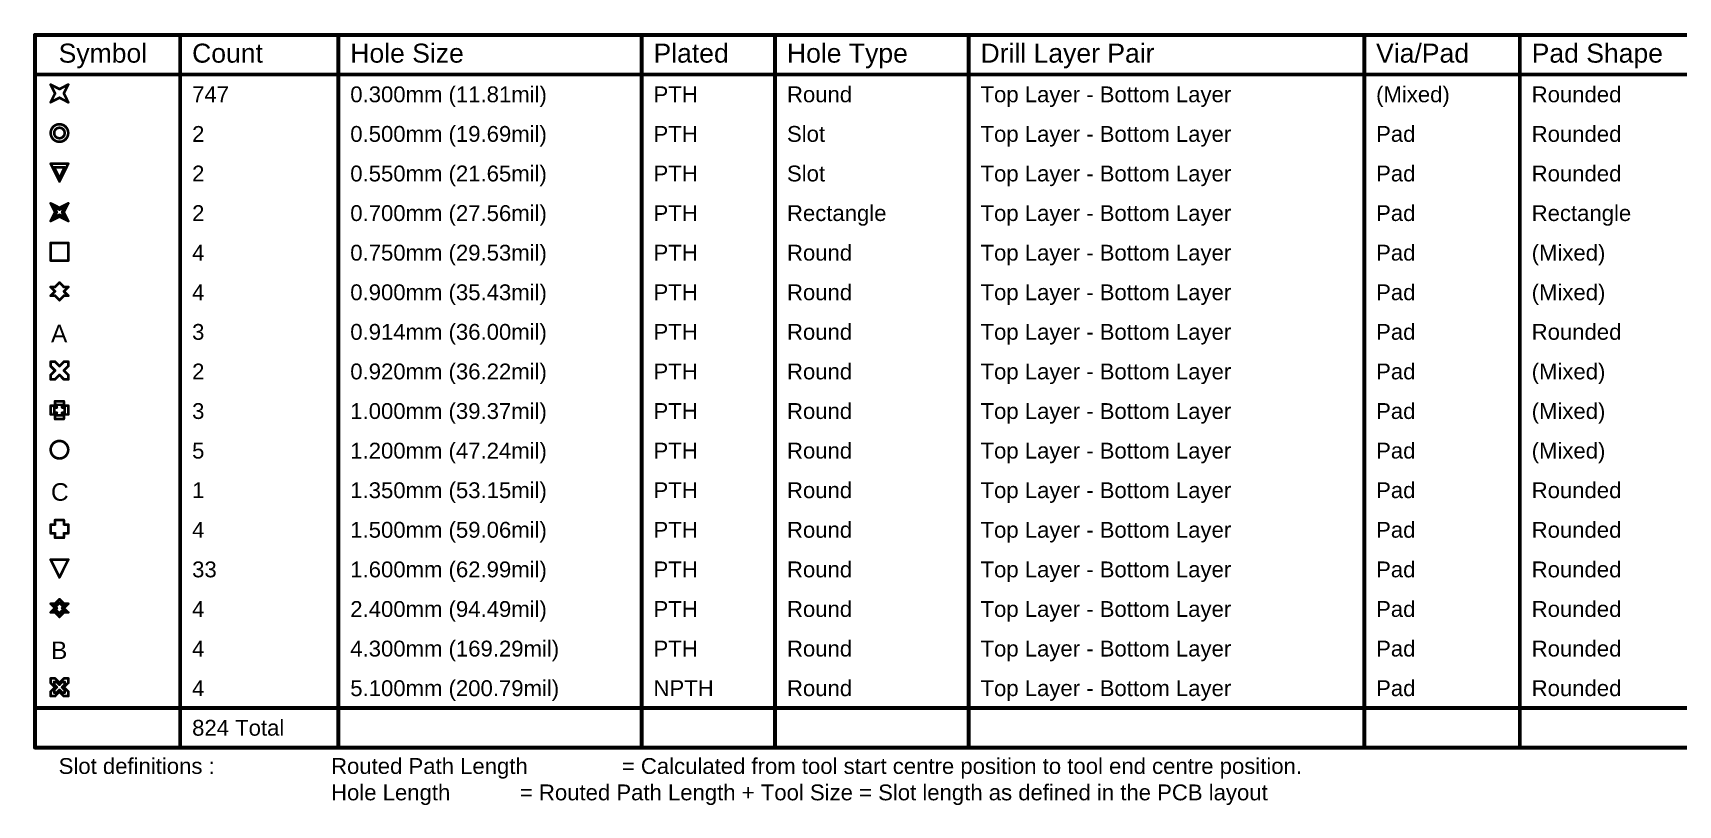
# Model space of a CAD drawing. Header units: inches. Extents: x -36 to 349, y -11 to 240.
# Drawn here: x -36 to 122.5, y 165.6 to 239.9 of the extents above; entities that cross this region are included whole.
import ezdxf

# ---------------------------------------------------------------- set-up
doc = ezdxf.new("R2010")
doc.units = ezdxf.units.IN
doc.layers.add('Drill Drawing', color=1, linetype='Continuous')
doc.styles.add('Arial', font='', dxfattribs={"height": 0.2})
doc.styles.get('Arial').set_extended_font_data('Arial')

msp = doc.modelspace()

# ---------------------------------------------------------------- linework, layer by layer
at = {"layer": 'Drill Drawing'}
for points in [[(-35.77, 239.75, 0.381, 0.381, 0), (225.52, 239.75, 0.381, 0.381, 0)], [(-35.77, 171.17, 0.381, 0.381, 0), (-35.77, 239.75, 0.381, 0.381, 0)], [(-21.78, 171.17, 0.381, 0.381, 0), (-21.78, 239.75, 0.381, 0.381, 0)], [(-6.54, 171.17, 0.381, 0.381, 0), (-6.54, 239.75, 0.381, 0.381, 0)], [(22.66, 171.17, 0.381, 0.381, 0), (22.66, 239.75, 0.381, 0.381, 0)], [(35.51, 171.17, 0.381, 0.381, 0), (35.51, 239.75, 0.381, 0.381, 0)], [(54.15, 171.17, 0.381, 0.381, 0), (54.15, 239.75, 0.381, 0.381, 0)], [(92.24, 171.17, 0.381, 0.381, 0), (92.24, 239.75, 0.381, 0.381, 0)], [(107.22, 171.17, 0.381, 0.381, 0), (107.22, 239.75, 0.381, 0.381, 0)], [(-35.77, 235.94, 0.381, 0.381, 0), (225.52, 235.94, 0.381, 0.381, 0)], [(-34.25, 234.97, 0.254, 0.254, 0), (-33.4, 234.54, 0.254, 0.254, 0)], [(-34.25, 234.97, 0.254, 0.254, 0), (-33.83, 234.12, 0.254, 0.254, 0)], [(-33.4, 234.54, 0.254, 0.254, 0), (-32.56, 234.97, 0.254, 0.254, 0)], [(-32.98, 234.12, 0.254, 0.254, 0), (-32.56, 234.97, 0.254, 0.254, 0)], [(-34.25, 233.27, 0.254, 0.254, 0), (-33.83, 234.12, 0.254, 0.254, 0)], [(-34.25, 233.27, 0.254, 0.254, 0), (-33.4, 233.7, 0.254, 0.254, 0)], [(-33.4, 233.7, 0.254, 0.254, 0), (-32.56, 233.27, 0.254, 0.254, 0)], [(-32.98, 234.12, 0.254, 0.254, 0), (-32.56, 233.27, 0.254, 0.254, 0)], [(-34.25, 227.35, 0.254, 0.254, 0), (-32.56, 227.35, 0.254, 0.254, 0)], [(-34.25, 227.35, 0.254, 0.254, 0), (-33.4, 225.65, 0.254, 0.254, 0)], [(-33.91, 227.01, 0.254, 0.254, 0), (-32.9, 227.01, 0.254, 0.254, 0)], [(-33.91, 227.01, 0.254, 0.254, 0), (-33.4, 225.99, 0.254, 0.254, 0)], [(-33.4, 225.65, 0.254, 0.254, 0), (-32.56, 227.35, 0.254, 0.254, 0)], [(-33.4, 225.99, 0.254, 0.254, 0), (-32.9, 227.01, 0.254, 0.254, 0)], [(-34.25, 223.54, 0.254, 0.254, 0), (-33.4, 223.11, 0.254, 0.254, 0)], [(-34.25, 223.54, 0.254, 0.254, 0), (-33.83, 222.69, 0.254, 0.254, 0)], [(-33.4, 223.11, 0.254, 0.254, 0), (-32.56, 223.54, 0.254, 0.254, 0)], [(-32.98, 222.69, 0.254, 0.254, 0), (-32.56, 223.54, 0.254, 0.254, 0)], [(-34.25, 221.84, 0.254, 0.254, 0), (-33.83, 222.69, 0.254, 0.254, 0)], [(-34.25, 221.84, 0.254, 0.254, 0), (-33.4, 222.27, 0.254, 0.254, 0)], [(-33.91, 223.2, 0.254, 0.254, 0), (-33.4, 222.94, 0.254, 0.254, 0)], [(-33.91, 223.2, 0.254, 0.254, 0), (-33.66, 222.69, 0.254, 0.254, 0)], [(-33.91, 222.18, 0.254, 0.254, 0), (-33.66, 222.69, 0.254, 0.254, 0)], [(-33.91, 222.18, 0.254, 0.254, 0), (-33.4, 222.44, 0.254, 0.254, 0)], [(-33.4, 222.94, 0.254, 0.254, 0), (-32.9, 223.2, 0.254, 0.254, 0)], [(-33.4, 222.44, 0.254, 0.254, 0), (-32.9, 222.18, 0.254, 0.254, 0)], [(-33.4, 222.27, 0.254, 0.254, 0), (-32.56, 221.84, 0.254, 0.254, 0)], [(-33.15, 222.69, 0.254, 0.254, 0), (-32.9, 223.2, 0.254, 0.254, 0)], [(-33.15, 222.69, 0.254, 0.254, 0), (-32.9, 222.18, 0.254, 0.254, 0)], [(-32.98, 222.69, 0.254, 0.254, 0), (-32.56, 221.84, 0.254, 0.254, 0)], [(-34.25, 219.73, 0.254, 0.254, 0), (-32.56, 219.73, 0.254, 0.254, 0)], [(-34.25, 218.03, 0.254, 0.254, 0), (-34.25, 219.73, 0.254, 0.254, 0)], [(-32.56, 218.03, 0.254, 0.254, 0), (-32.56, 219.73, 0.254, 0.254, 0)], [(-34.25, 218.03, 0.254, 0.254, 0), (-32.56, 218.03, 0.254, 0.254, 0)], [(-34.25, 215.49, 0.254, 0.254, 0), (-33.83, 215.07, 0.254, 0.254, 0)], [(-34.25, 215.49, 0.254, 0.254, 0), (-33.83, 215.49, 0.254, 0.254, 0)], [(-33.83, 215.49, 0.254, 0.254, 0), (-33.4, 215.92, 0.254, 0.254, 0)], [(-33.4, 215.92, 0.254, 0.254, 0), (-32.98, 215.49, 0.254, 0.254, 0)], [(-32.98, 215.49, 0.254, 0.254, 0), (-32.56, 215.49, 0.254, 0.254, 0)], [(-32.98, 215.07, 0.254, 0.254, 0), (-32.56, 215.49, 0.254, 0.254, 0)], [(-34.25, 214.65, 0.254, 0.254, 0), (-33.83, 215.07, 0.254, 0.254, 0)], [(-34.25, 214.65, 0.254, 0.254, 0), (-33.83, 214.65, 0.254, 0.254, 0)], [(-33.83, 214.65, 0.254, 0.254, 0), (-33.4, 214.22, 0.254, 0.254, 0)], [(-33.4, 214.22, 0.254, 0.254, 0), (-32.98, 214.65, 0.254, 0.254, 0)], [(-32.98, 215.07, 0.254, 0.254, 0), (-32.56, 214.65, 0.254, 0.254, 0)], [(-32.98, 214.65, 0.254, 0.254, 0), (-32.56, 214.65, 0.254, 0.254, 0)], [(-34.25, 207.87, 0.254, 0.254, 0), (-34.25, 208.3, 0.254, 0.254, 0)], [(-34.25, 208.3, 0.254, 0.254, 0), (-33.83, 208.3, 0.254, 0.254, 0)], [(-34.25, 207.87, 0.254, 0.254, 0), (-33.83, 207.45, 0.254, 0.254, 0)], [(-34.25, 207.03, 0.254, 0.254, 0), (-33.83, 207.45, 0.254, 0.254, 0)], [(-33.83, 208.3, 0.254, 0.254, 0), (-33.4, 207.87, 0.254, 0.254, 0)], [(-33.4, 207.87, 0.254, 0.254, 0), (-32.98, 208.3, 0.254, 0.254, 0)], [(-32.98, 208.3, 0.254, 0.254, 0), (-32.56, 208.3, 0.254, 0.254, 0)], [(-32.98, 207.45, 0.254, 0.254, 0), (-32.56, 207.87, 0.254, 0.254, 0)], [(-32.98, 207.45, 0.254, 0.254, 0), (-32.56, 207.03, 0.254, 0.254, 0)], [(-32.56, 207.87, 0.254, 0.254, 0), (-32.56, 208.3, 0.254, 0.254, 0)], [(-34.25, 206.6, 0.254, 0.254, 0), (-34.25, 207.03, 0.254, 0.254, 0)], [(-34.25, 206.6, 0.254, 0.254, 0), (-33.83, 206.6, 0.254, 0.254, 0)], [(-33.83, 206.6, 0.254, 0.254, 0), (-33.4, 207.03, 0.254, 0.254, 0)], [(-33.4, 207.03, 0.254, 0.254, 0), (-32.98, 206.6, 0.254, 0.254, 0)], [(-32.98, 206.6, 0.254, 0.254, 0), (-32.56, 206.6, 0.254, 0.254, 0)], [(-32.56, 206.6, 0.254, 0.254, 0), (-32.56, 207.03, 0.254, 0.254, 0)], [(-33.83, 204.06, 0.254, 0.254, 0), (-33.83, 204.49, 0.254, 0.254, 0)], [(-33.83, 204.49, 0.254, 0.254, 0), (-32.98, 204.49, 0.254, 0.254, 0)], [(-32.98, 204.06, 0.254, 0.254, 0), (-32.98, 204.49, 0.254, 0.254, 0)], [(-34.25, 203.22, 0.254, 0.254, 0), (-34.25, 204.06, 0.254, 0.254, 0)], [(-34.25, 204.06, 0.254, 0.254, 0), (-33.83, 204.06, 0.254, 0.254, 0)], [(-34.25, 203.22, 0.254, 0.254, 0), (-33.83, 203.22, 0.254, 0.254, 0)], [(-33.91, 203.39, 0.254, 0.254, 0), (-33.91, 203.89, 0.254, 0.254, 0)], [(-33.91, 203.89, 0.254, 0.254, 0), (-33.66, 203.89, 0.254, 0.254, 0)], [(-33.91, 203.39, 0.254, 0.254, 0), (-33.66, 203.39, 0.254, 0.254, 0)], [(-33.83, 202.79, 0.254, 0.254, 0), (-33.83, 203.22, 0.254, 0.254, 0)], [(-33.83, 202.79, 0.254, 0.254, 0), (-32.98, 202.79, 0.254, 0.254, 0)], [(-33.66, 203.89, 0.254, 0.254, 0), (-33.66, 204.15, 0.254, 0.254, 0)], [(-33.66, 204.15, 0.254, 0.254, 0), (-33.15, 204.15, 0.254, 0.254, 0)], [(-33.66, 203.13, 0.254, 0.254, 0), (-33.66, 203.39, 0.254, 0.254, 0)], [(-33.66, 203.13, 0.254, 0.254, 0), (-33.15, 203.13, 0.254, 0.254, 0)], [(-33.15, 203.89, 0.254, 0.254, 0), (-33.15, 204.15, 0.254, 0.254, 0)], [(-33.15, 203.89, 0.254, 0.254, 0), (-32.9, 203.89, 0.254, 0.254, 0)], [(-33.15, 203.39, 0.254, 0.254, 0), (-32.9, 203.39, 0.254, 0.254, 0)], [(-33.15, 203.13, 0.254, 0.254, 0), (-33.15, 203.39, 0.254, 0.254, 0)], [(-32.98, 204.06, 0.254, 0.254, 0), (-32.56, 204.06, 0.254, 0.254, 0)], [(-32.98, 203.22, 0.254, 0.254, 0), (-32.56, 203.22, 0.254, 0.254, 0)], [(-32.98, 202.79, 0.254, 0.254, 0), (-32.98, 203.22, 0.254, 0.254, 0)], [(-32.9, 203.39, 0.254, 0.254, 0), (-32.9, 203.89, 0.254, 0.254, 0)], [(-32.56, 203.22, 0.254, 0.254, 0), (-32.56, 204.06, 0.254, 0.254, 0)], [(-34.25, 191.79, 0.254, 0.254, 0), (-34.25, 192.63, 0.254, 0.254, 0)], [(-34.25, 192.63, 0.254, 0.254, 0), (-33.83, 192.63, 0.254, 0.254, 0)], [(-34.25, 191.79, 0.254, 0.254, 0), (-33.83, 191.79, 0.254, 0.254, 0)], [(-33.83, 192.63, 0.254, 0.254, 0), (-33.83, 193.06, 0.254, 0.254, 0)], [(-33.83, 193.06, 0.254, 0.254, 0), (-32.98, 193.06, 0.254, 0.254, 0)], [(-33.83, 191.36, 0.254, 0.254, 0), (-33.83, 191.79, 0.254, 0.254, 0)], [(-32.98, 192.63, 0.254, 0.254, 0), (-32.98, 193.06, 0.254, 0.254, 0)], [(-32.98, 192.63, 0.254, 0.254, 0), (-32.56, 192.63, 0.254, 0.254, 0)], [(-32.98, 191.79, 0.254, 0.254, 0), (-32.56, 191.79, 0.254, 0.254, 0)], [(-32.98, 191.36, 0.254, 0.254, 0), (-32.98, 191.79, 0.254, 0.254, 0)], [(-32.56, 191.79, 0.254, 0.254, 0), (-32.56, 192.63, 0.254, 0.254, 0)], [(-33.83, 191.36, 0.254, 0.254, 0), (-32.98, 191.36, 0.254, 0.254, 0)], [(-34.25, 189.25, 0.254, 0.254, 0), (-32.56, 189.25, 0.254, 0.254, 0)], [(-34.25, 189.25, 0.254, 0.254, 0), (-33.4, 187.55, 0.254, 0.254, 0)], [(-33.4, 187.55, 0.254, 0.254, 0), (-32.56, 189.25, 0.254, 0.254, 0)], [(-33.83, 185.01, 0.254, 0.254, 0), (-33.4, 185.44, 0.254, 0.254, 0)], [(-33.4, 185.44, 0.254, 0.254, 0), (-32.98, 185.01, 0.254, 0.254, 0)], [(-34.25, 185.01, 0.254, 0.254, 0), (-33.83, 184.59, 0.254, 0.254, 0)], [(-34.25, 185.01, 0.254, 0.254, 0), (-33.83, 185.01, 0.254, 0.254, 0)], [(-34.25, 184.17, 0.254, 0.254, 0), (-33.83, 184.59, 0.254, 0.254, 0)], [(-34.25, 184.17, 0.254, 0.254, 0), (-33.83, 184.17, 0.254, 0.254, 0)], [(-33.91, 184.84, 0.254, 0.254, 0), (-33.66, 184.59, 0.254, 0.254, 0)], [(-33.91, 184.84, 0.254, 0.254, 0), (-33.66, 184.84, 0.254, 0.254, 0)], [(-33.91, 184.34, 0.254, 0.254, 0), (-33.66, 184.59, 0.254, 0.254, 0)], [(-33.91, 184.34, 0.254, 0.254, 0), (-33.66, 184.34, 0.254, 0.254, 0)], [(-33.83, 184.17, 0.254, 0.254, 0), (-33.4, 183.74, 0.254, 0.254, 0)], [(-33.66, 184.84, 0.254, 0.254, 0), (-33.4, 185.1, 0.254, 0.254, 0)], [(-33.66, 184.34, 0.254, 0.254, 0), (-33.4, 184.08, 0.254, 0.254, 0)], [(-33.4, 185.1, 0.254, 0.254, 0), (-33.15, 184.84, 0.254, 0.254, 0)], [(-33.4, 184.08, 0.254, 0.254, 0), (-33.15, 184.34, 0.254, 0.254, 0)], [(-33.4, 183.74, 0.254, 0.254, 0), (-32.98, 184.17, 0.254, 0.254, 0)], [(-33.15, 184.84, 0.254, 0.254, 0), (-32.9, 184.84, 0.254, 0.254, 0)], [(-33.15, 184.59, 0.254, 0.254, 0), (-32.9, 184.84, 0.254, 0.254, 0)], [(-33.15, 184.59, 0.254, 0.254, 0), (-32.9, 184.34, 0.254, 0.254, 0)], [(-33.15, 184.34, 0.254, 0.254, 0), (-32.9, 184.34, 0.254, 0.254, 0)], [(-32.98, 185.01, 0.254, 0.254, 0), (-32.56, 185.01, 0.254, 0.254, 0)], [(-32.98, 184.59, 0.254, 0.254, 0), (-32.56, 185.01, 0.254, 0.254, 0)], [(-32.98, 184.59, 0.254, 0.254, 0), (-32.56, 184.17, 0.254, 0.254, 0)], [(-32.98, 184.17, 0.254, 0.254, 0), (-32.56, 184.17, 0.254, 0.254, 0)], [(-34.25, 177.39, 0.254, 0.254, 0), (-34.25, 177.82, 0.254, 0.254, 0)], [(-34.25, 177.82, 0.254, 0.254, 0), (-33.83, 177.82, 0.254, 0.254, 0)], [(-34.25, 177.39, 0.254, 0.254, 0), (-33.83, 176.97, 0.254, 0.254, 0)], [(-33.91, 177.22, 0.254, 0.254, 0), (-33.91, 177.48, 0.254, 0.254, 0)], [(-33.91, 177.48, 0.254, 0.254, 0), (-33.66, 177.48, 0.254, 0.254, 0)], [(-33.83, 177.82, 0.254, 0.254, 0), (-33.4, 177.39, 0.254, 0.254, 0)], [(-33.66, 177.48, 0.254, 0.254, 0), (-33.4, 177.22, 0.254, 0.254, 0)], [(-33.4, 177.39, 0.254, 0.254, 0), (-32.98, 177.82, 0.254, 0.254, 0)], [(-33.4, 177.22, 0.254, 0.254, 0), (-33.15, 177.48, 0.254, 0.254, 0)], [(-33.15, 177.48, 0.254, 0.254, 0), (-32.9, 177.48, 0.254, 0.254, 0)], [(-32.98, 177.82, 0.254, 0.254, 0), (-32.56, 177.82, 0.254, 0.254, 0)], [(-32.98, 176.97, 0.254, 0.254, 0), (-32.56, 177.39, 0.254, 0.254, 0)], [(-32.9, 177.22, 0.254, 0.254, 0), (-32.9, 177.48, 0.254, 0.254, 0)], [(-32.56, 177.39, 0.254, 0.254, 0), (-32.56, 177.82, 0.254, 0.254, 0)], [(-34.25, 176.55, 0.254, 0.254, 0), (-33.83, 176.97, 0.254, 0.254, 0)], [(-34.25, 176.12, 0.254, 0.254, 0), (-34.25, 176.55, 0.254, 0.254, 0)], [(-34.25, 176.12, 0.254, 0.254, 0), (-33.83, 176.12, 0.254, 0.254, 0)], [(-33.91, 177.22, 0.254, 0.254, 0), (-33.66, 176.97, 0.254, 0.254, 0)], [(-33.91, 176.72, 0.254, 0.254, 0), (-33.66, 176.97, 0.254, 0.254, 0)], [(-33.91, 176.46, 0.254, 0.254, 0), (-33.91, 176.72, 0.254, 0.254, 0)], [(-33.91, 176.46, 0.254, 0.254, 0), (-33.66, 176.46, 0.254, 0.254, 0)], [(-33.83, 176.12, 0.254, 0.254, 0), (-33.4, 176.55, 0.254, 0.254, 0)], [(-33.66, 176.46, 0.254, 0.254, 0), (-33.4, 176.72, 0.254, 0.254, 0)], [(-33.4, 176.72, 0.254, 0.254, 0), (-33.15, 176.46, 0.254, 0.254, 0)], [(-33.4, 176.55, 0.254, 0.254, 0), (-32.98, 176.12, 0.254, 0.254, 0)], [(-33.15, 176.97, 0.254, 0.254, 0), (-32.9, 177.22, 0.254, 0.254, 0)], [(-33.15, 176.97, 0.254, 0.254, 0), (-32.9, 176.72, 0.254, 0.254, 0)], [(-33.15, 176.46, 0.254, 0.254, 0), (-32.9, 176.46, 0.254, 0.254, 0)], [(-32.98, 176.97, 0.254, 0.254, 0), (-32.56, 176.55, 0.254, 0.254, 0)], [(-32.98, 176.12, 0.254, 0.254, 0), (-32.56, 176.12, 0.254, 0.254, 0)], [(-32.9, 176.46, 0.254, 0.254, 0), (-32.9, 176.72, 0.254, 0.254, 0)], [(-32.56, 176.12, 0.254, 0.254, 0), (-32.56, 176.55, 0.254, 0.254, 0)], [(-35.77, 174.98, 0.381, 0.381, 0), (225.52, 174.98, 0.381, 0.381, 0)], [(-35.77, 171.17, 0.381, 0.381, 0), (225.52, 171.17, 0.381, 0.381, 0)]]:
    msp.add_lwpolyline(points, format="xyseb", dxfattribs=at)
for points in [[(-35.86, 239.75, 0.191, 0.191, 1), (-35.67, 239.75, 0.191, 0.191, 1)], [(-35.86, 239.75, 0.191, 0.191, 1), (-35.67, 239.75, 0.191, 0.191, 1)], [(-21.87, 239.75, 0.191, 0.191, 1), (-21.68, 239.75, 0.191, 0.191, 1)], [(-6.64, 239.75, 0.191, 0.191, 1), (-6.45, 239.75, 0.191, 0.191, 1)], [(22.56, 239.75, 0.191, 0.191, 1), (22.76, 239.75, 0.191, 0.191, 1)], [(35.41, 239.75, 0.191, 0.191, 1), (35.6, 239.75, 0.191, 0.191, 1)], [(54.05, 239.75, 0.191, 0.191, 1), (54.24, 239.75, 0.191, 0.191, 1)], [(92.14, 239.75, 0.191, 0.191, 1), (92.33, 239.75, 0.191, 0.191, 1)], [(107.12, 239.75, 0.191, 0.191, 1), (107.31, 239.75, 0.191, 0.191, 1)], [(-35.86, 235.94, 0.191, 0.191, 1), (-35.67, 235.94, 0.191, 0.191, 1)], [(-34.31, 234.97, 0.127, 0.127, 1), (-34.19, 234.97, 0.127, 0.127, 1)], [(-34.31, 234.97, 0.127, 0.127, 1), (-34.19, 234.97, 0.127, 0.127, 1)], [(-33.47, 234.54, 0.127, 0.127, 1), (-33.34, 234.54, 0.127, 0.127, 1)], [(-33.47, 234.54, 0.127, 0.127, 1), (-33.34, 234.54, 0.127, 0.127, 1)], [(-32.62, 234.97, 0.127, 0.127, 1), (-32.49, 234.97, 0.127, 0.127, 1)], [(-32.62, 234.97, 0.127, 0.127, 1), (-32.49, 234.97, 0.127, 0.127, 1)], [(-34.31, 233.27, 0.127, 0.127, 1), (-34.19, 233.27, 0.127, 0.127, 1)], [(-34.31, 233.27, 0.127, 0.127, 1), (-34.19, 233.27, 0.127, 0.127, 1)], [(-33.89, 234.12, 0.127, 0.127, 1), (-33.76, 234.12, 0.127, 0.127, 1)], [(-33.89, 234.12, 0.127, 0.127, 1), (-33.76, 234.12, 0.127, 0.127, 1)], [(-33.47, 233.7, 0.127, 0.127, 1), (-33.34, 233.7, 0.127, 0.127, 1)], [(-33.47, 233.7, 0.127, 0.127, 1), (-33.34, 233.7, 0.127, 0.127, 1)], [(-33.04, 234.12, 0.127, 0.127, 1), (-32.92, 234.12, 0.127, 0.127, 1)], [(-33.04, 234.12, 0.127, 0.127, 1), (-32.92, 234.12, 0.127, 0.127, 1)], [(-32.62, 233.27, 0.127, 0.127, 1), (-32.49, 233.27, 0.127, 0.127, 1)], [(-32.62, 233.27, 0.127, 0.127, 1), (-32.49, 233.27, 0.127, 0.127, 1)], [(-32.56, 230.31, 0.254, 0.254, 1), (-34.25, 230.31, 0.254, 0.254, 1)], [(-34.31, 230.31, 0.127, 0.127, 1), (-34.19, 230.31, 0.127, 0.127, 1)], [(-32.9, 230.31, 0.254, 0.254, 1), (-33.91, 230.31, 0.254, 0.254, 1)], [(-33.98, 230.31, 0.127, 0.127, 1), (-33.85, 230.31, 0.127, 0.127, 1)], [(-32.96, 230.31, 0.127, 0.127, 1), (-32.83, 230.31, 0.127, 0.127, 1)], [(-32.62, 230.31, 0.127, 0.127, 1), (-32.49, 230.31, 0.127, 0.127, 1)], [(-34.31, 227.35, 0.127, 0.127, 1), (-34.19, 227.35, 0.127, 0.127, 1)], [(-34.31, 227.35, 0.127, 0.127, 1), (-34.19, 227.35, 0.127, 0.127, 1)], [(-33.98, 227.01, 0.127, 0.127, 1), (-33.85, 227.01, 0.127, 0.127, 1)], [(-33.98, 227.01, 0.127, 0.127, 1), (-33.85, 227.01, 0.127, 0.127, 1)], [(-32.96, 227.01, 0.127, 0.127, 1), (-32.83, 227.01, 0.127, 0.127, 1)], [(-32.96, 227.01, 0.127, 0.127, 1), (-32.83, 227.01, 0.127, 0.127, 1)], [(-32.62, 227.35, 0.127, 0.127, 1), (-32.49, 227.35, 0.127, 0.127, 1)], [(-32.62, 227.35, 0.127, 0.127, 1), (-32.49, 227.35, 0.127, 0.127, 1)], [(-33.47, 225.99, 0.127, 0.127, 1), (-33.34, 225.99, 0.127, 0.127, 1)], [(-33.47, 225.99, 0.127, 0.127, 1), (-33.34, 225.99, 0.127, 0.127, 1)], [(-33.47, 225.65, 0.127, 0.127, 1), (-33.34, 225.65, 0.127, 0.127, 1)], [(-33.47, 225.65, 0.127, 0.127, 1), (-33.34, 225.65, 0.127, 0.127, 1)], [(-34.31, 223.54, 0.127, 0.127, 1), (-34.19, 223.54, 0.127, 0.127, 1)], [(-34.31, 223.54, 0.127, 0.127, 1), (-34.19, 223.54, 0.127, 0.127, 1)], [(-32.62, 223.54, 0.127, 0.127, 1), (-32.49, 223.54, 0.127, 0.127, 1)], [(-32.62, 223.54, 0.127, 0.127, 1), (-32.49, 223.54, 0.127, 0.127, 1)], [(-34.31, 221.84, 0.127, 0.127, 1), (-34.19, 221.84, 0.127, 0.127, 1)], [(-34.31, 221.84, 0.127, 0.127, 1), (-34.19, 221.84, 0.127, 0.127, 1)], [(-33.98, 223.2, 0.127, 0.127, 1), (-33.85, 223.2, 0.127, 0.127, 1)], [(-33.98, 223.2, 0.127, 0.127, 1), (-33.85, 223.2, 0.127, 0.127, 1)], [(-33.98, 222.18, 0.127, 0.127, 1), (-33.85, 222.18, 0.127, 0.127, 1)], [(-33.98, 222.18, 0.127, 0.127, 1), (-33.85, 222.18, 0.127, 0.127, 1)], [(-33.89, 222.69, 0.127, 0.127, 1), (-33.76, 222.69, 0.127, 0.127, 1)], [(-33.89, 222.69, 0.127, 0.127, 1), (-33.76, 222.69, 0.127, 0.127, 1)], [(-33.72, 222.69, 0.127, 0.127, 1), (-33.59, 222.69, 0.127, 0.127, 1)], [(-33.72, 222.69, 0.127, 0.127, 1), (-33.59, 222.69, 0.127, 0.127, 1)], [(-33.47, 223.11, 0.127, 0.127, 1), (-33.34, 223.11, 0.127, 0.127, 1)], [(-33.47, 223.11, 0.127, 0.127, 1), (-33.34, 223.11, 0.127, 0.127, 1)], [(-33.47, 222.94, 0.127, 0.127, 1), (-33.34, 222.94, 0.127, 0.127, 1)], [(-33.47, 222.94, 0.127, 0.127, 1), (-33.34, 222.94, 0.127, 0.127, 1)], [(-33.47, 222.44, 0.127, 0.127, 1), (-33.34, 222.44, 0.127, 0.127, 1)], [(-33.47, 222.44, 0.127, 0.127, 1), (-33.34, 222.44, 0.127, 0.127, 1)], [(-33.47, 222.27, 0.127, 0.127, 1), (-33.34, 222.27, 0.127, 0.127, 1)], [(-33.47, 222.27, 0.127, 0.127, 1), (-33.34, 222.27, 0.127, 0.127, 1)], [(-33.21, 222.69, 0.127, 0.127, 1), (-33.09, 222.69, 0.127, 0.127, 1)], [(-33.21, 222.69, 0.127, 0.127, 1), (-33.09, 222.69, 0.127, 0.127, 1)], [(-33.04, 222.69, 0.127, 0.127, 1), (-32.92, 222.69, 0.127, 0.127, 1)], [(-33.04, 222.69, 0.127, 0.127, 1), (-32.92, 222.69, 0.127, 0.127, 1)], [(-32.96, 223.2, 0.127, 0.127, 1), (-32.83, 223.2, 0.127, 0.127, 1)], [(-32.96, 223.2, 0.127, 0.127, 1), (-32.83, 223.2, 0.127, 0.127, 1)], [(-32.96, 222.18, 0.127, 0.127, 1), (-32.83, 222.18, 0.127, 0.127, 1)], [(-32.96, 222.18, 0.127, 0.127, 1), (-32.83, 222.18, 0.127, 0.127, 1)], [(-32.62, 221.84, 0.127, 0.127, 1), (-32.49, 221.84, 0.127, 0.127, 1)], [(-32.62, 221.84, 0.127, 0.127, 1), (-32.49, 221.84, 0.127, 0.127, 1)], [(-34.31, 219.73, 0.127, 0.127, 1), (-34.19, 219.73, 0.127, 0.127, 1)], [(-34.31, 219.73, 0.127, 0.127, 1), (-34.19, 219.73, 0.127, 0.127, 1)], [(-32.62, 219.73, 0.127, 0.127, 1), (-32.49, 219.73, 0.127, 0.127, 1)], [(-32.62, 219.73, 0.127, 0.127, 1), (-32.49, 219.73, 0.127, 0.127, 1)], [(-34.31, 218.03, 0.127, 0.127, 1), (-34.19, 218.03, 0.127, 0.127, 1)], [(-34.31, 218.03, 0.127, 0.127, 1), (-34.19, 218.03, 0.127, 0.127, 1)], [(-32.62, 218.03, 0.127, 0.127, 1), (-32.49, 218.03, 0.127, 0.127, 1)], [(-32.62, 218.03, 0.127, 0.127, 1), (-32.49, 218.03, 0.127, 0.127, 1)], [(-34.31, 215.49, 0.127, 0.127, 1), (-34.19, 215.49, 0.127, 0.127, 1)], [(-34.31, 215.49, 0.127, 0.127, 1), (-34.19, 215.49, 0.127, 0.127, 1)], [(-33.89, 215.49, 0.127, 0.127, 1), (-33.76, 215.49, 0.127, 0.127, 1)], [(-33.89, 215.49, 0.127, 0.127, 1), (-33.76, 215.49, 0.127, 0.127, 1)], [(-33.47, 215.92, 0.127, 0.127, 1), (-33.34, 215.92, 0.127, 0.127, 1)], [(-33.47, 215.92, 0.127, 0.127, 1), (-33.34, 215.92, 0.127, 0.127, 1)], [(-33.04, 215.49, 0.127, 0.127, 1), (-32.92, 215.49, 0.127, 0.127, 1)], [(-33.04, 215.49, 0.127, 0.127, 1), (-32.92, 215.49, 0.127, 0.127, 1)], [(-32.62, 215.49, 0.127, 0.127, 1), (-32.49, 215.49, 0.127, 0.127, 1)], [(-32.62, 215.49, 0.127, 0.127, 1), (-32.49, 215.49, 0.127, 0.127, 1)], [(-34.31, 214.65, 0.127, 0.127, 1), (-34.19, 214.65, 0.127, 0.127, 1)], [(-34.31, 214.65, 0.127, 0.127, 1), (-34.19, 214.65, 0.127, 0.127, 1)], [(-33.89, 215.07, 0.127, 0.127, 1), (-33.76, 215.07, 0.127, 0.127, 1)], [(-33.89, 215.07, 0.127, 0.127, 1), (-33.76, 215.07, 0.127, 0.127, 1)], [(-33.89, 214.65, 0.127, 0.127, 1), (-33.76, 214.65, 0.127, 0.127, 1)], [(-33.89, 214.65, 0.127, 0.127, 1), (-33.76, 214.65, 0.127, 0.127, 1)], [(-33.47, 214.22, 0.127, 0.127, 1), (-33.34, 214.22, 0.127, 0.127, 1)], [(-33.47, 214.22, 0.127, 0.127, 1), (-33.34, 214.22, 0.127, 0.127, 1)], [(-33.04, 215.07, 0.127, 0.127, 1), (-32.92, 215.07, 0.127, 0.127, 1)], [(-33.04, 215.07, 0.127, 0.127, 1), (-32.92, 215.07, 0.127, 0.127, 1)], [(-33.04, 214.65, 0.127, 0.127, 1), (-32.92, 214.65, 0.127, 0.127, 1)], [(-33.04, 214.65, 0.127, 0.127, 1), (-32.92, 214.65, 0.127, 0.127, 1)], [(-32.62, 214.65, 0.127, 0.127, 1), (-32.49, 214.65, 0.127, 0.127, 1)], [(-32.62, 214.65, 0.127, 0.127, 1), (-32.49, 214.65, 0.127, 0.127, 1)], [(-34.31, 208.3, 0.127, 0.127, 1), (-34.19, 208.3, 0.127, 0.127, 1)], [(-34.31, 208.3, 0.127, 0.127, 1), (-34.19, 208.3, 0.127, 0.127, 1)], [(-34.31, 207.87, 0.127, 0.127, 1), (-34.19, 207.87, 0.127, 0.127, 1)], [(-34.31, 207.87, 0.127, 0.127, 1), (-34.19, 207.87, 0.127, 0.127, 1)], [(-33.89, 208.3, 0.127, 0.127, 1), (-33.76, 208.3, 0.127, 0.127, 1)], [(-33.89, 208.3, 0.127, 0.127, 1), (-33.76, 208.3, 0.127, 0.127, 1)], [(-33.89, 207.45, 0.127, 0.127, 1), (-33.76, 207.45, 0.127, 0.127, 1)], [(-33.89, 207.45, 0.127, 0.127, 1), (-33.76, 207.45, 0.127, 0.127, 1)], [(-33.47, 207.87, 0.127, 0.127, 1), (-33.34, 207.87, 0.127, 0.127, 1)], [(-33.47, 207.87, 0.127, 0.127, 1), (-33.34, 207.87, 0.127, 0.127, 1)], [(-33.04, 208.3, 0.127, 0.127, 1), (-32.92, 208.3, 0.127, 0.127, 1)], [(-33.04, 208.3, 0.127, 0.127, 1), (-32.92, 208.3, 0.127, 0.127, 1)], [(-33.04, 207.45, 0.127, 0.127, 1), (-32.92, 207.45, 0.127, 0.127, 1)], [(-33.04, 207.45, 0.127, 0.127, 1), (-32.92, 207.45, 0.127, 0.127, 1)], [(-32.62, 208.3, 0.127, 0.127, 1), (-32.49, 208.3, 0.127, 0.127, 1)], [(-32.62, 208.3, 0.127, 0.127, 1), (-32.49, 208.3, 0.127, 0.127, 1)], [(-32.62, 207.87, 0.127, 0.127, 1), (-32.49, 207.87, 0.127, 0.127, 1)], [(-32.62, 207.87, 0.127, 0.127, 1), (-32.49, 207.87, 0.127, 0.127, 1)], [(-34.31, 207.03, 0.127, 0.127, 1), (-34.19, 207.03, 0.127, 0.127, 1)], [(-34.31, 207.03, 0.127, 0.127, 1), (-34.19, 207.03, 0.127, 0.127, 1)], [(-34.31, 206.6, 0.127, 0.127, 1), (-34.19, 206.6, 0.127, 0.127, 1)], [(-34.31, 206.6, 0.127, 0.127, 1), (-34.19, 206.6, 0.127, 0.127, 1)], [(-33.89, 206.6, 0.127, 0.127, 1), (-33.76, 206.6, 0.127, 0.127, 1)], [(-33.89, 206.6, 0.127, 0.127, 1), (-33.76, 206.6, 0.127, 0.127, 1)], [(-33.47, 207.03, 0.127, 0.127, 1), (-33.34, 207.03, 0.127, 0.127, 1)], [(-33.47, 207.03, 0.127, 0.127, 1), (-33.34, 207.03, 0.127, 0.127, 1)], [(-33.04, 206.6, 0.127, 0.127, 1), (-32.92, 206.6, 0.127, 0.127, 1)], [(-33.04, 206.6, 0.127, 0.127, 1), (-32.92, 206.6, 0.127, 0.127, 1)], [(-32.62, 207.03, 0.127, 0.127, 1), (-32.49, 207.03, 0.127, 0.127, 1)], [(-32.62, 207.03, 0.127, 0.127, 1), (-32.49, 207.03, 0.127, 0.127, 1)], [(-32.62, 206.6, 0.127, 0.127, 1), (-32.49, 206.6, 0.127, 0.127, 1)], [(-32.62, 206.6, 0.127, 0.127, 1), (-32.49, 206.6, 0.127, 0.127, 1)], [(-33.89, 204.49, 0.127, 0.127, 1), (-33.76, 204.49, 0.127, 0.127, 1)], [(-33.89, 204.49, 0.127, 0.127, 1), (-33.76, 204.49, 0.127, 0.127, 1)], [(-33.04, 204.49, 0.127, 0.127, 1), (-32.92, 204.49, 0.127, 0.127, 1)], [(-33.04, 204.49, 0.127, 0.127, 1), (-32.92, 204.49, 0.127, 0.127, 1)], [(-34.31, 204.06, 0.127, 0.127, 1), (-34.19, 204.06, 0.127, 0.127, 1)], [(-34.31, 204.06, 0.127, 0.127, 1), (-34.19, 204.06, 0.127, 0.127, 1)], [(-34.31, 203.22, 0.127, 0.127, 1), (-34.19, 203.22, 0.127, 0.127, 1)], [(-34.31, 203.22, 0.127, 0.127, 1), (-34.19, 203.22, 0.127, 0.127, 1)], [(-33.98, 203.89, 0.127, 0.127, 1), (-33.85, 203.89, 0.127, 0.127, 1)], [(-33.98, 203.89, 0.127, 0.127, 1), (-33.85, 203.89, 0.127, 0.127, 1)], [(-33.98, 203.39, 0.127, 0.127, 1), (-33.85, 203.39, 0.127, 0.127, 1)], [(-33.98, 203.39, 0.127, 0.127, 1), (-33.85, 203.39, 0.127, 0.127, 1)], [(-33.89, 204.06, 0.127, 0.127, 1), (-33.76, 204.06, 0.127, 0.127, 1)], [(-33.89, 204.06, 0.127, 0.127, 1), (-33.76, 204.06, 0.127, 0.127, 1)], [(-33.89, 203.22, 0.127, 0.127, 1), (-33.76, 203.22, 0.127, 0.127, 1)], [(-33.89, 203.22, 0.127, 0.127, 1), (-33.76, 203.22, 0.127, 0.127, 1)], [(-33.89, 202.79, 0.127, 0.127, 1), (-33.76, 202.79, 0.127, 0.127, 1)], [(-33.89, 202.79, 0.127, 0.127, 1), (-33.76, 202.79, 0.127, 0.127, 1)], [(-33.72, 204.15, 0.127, 0.127, 1), (-33.59, 204.15, 0.127, 0.127, 1)], [(-33.72, 204.15, 0.127, 0.127, 1), (-33.59, 204.15, 0.127, 0.127, 1)], [(-33.72, 203.89, 0.127, 0.127, 1), (-33.59, 203.89, 0.127, 0.127, 1)], [(-33.72, 203.89, 0.127, 0.127, 1), (-33.59, 203.89, 0.127, 0.127, 1)], [(-33.72, 203.39, 0.127, 0.127, 1), (-33.59, 203.39, 0.127, 0.127, 1)], [(-33.72, 203.39, 0.127, 0.127, 1), (-33.59, 203.39, 0.127, 0.127, 1)], [(-33.72, 203.13, 0.127, 0.127, 1), (-33.59, 203.13, 0.127, 0.127, 1)], [(-33.72, 203.13, 0.127, 0.127, 1), (-33.59, 203.13, 0.127, 0.127, 1)], [(-33.21, 204.15, 0.127, 0.127, 1), (-33.09, 204.15, 0.127, 0.127, 1)], [(-33.21, 204.15, 0.127, 0.127, 1), (-33.09, 204.15, 0.127, 0.127, 1)], [(-33.21, 203.89, 0.127, 0.127, 1), (-33.09, 203.89, 0.127, 0.127, 1)], [(-33.21, 203.89, 0.127, 0.127, 1), (-33.09, 203.89, 0.127, 0.127, 1)], [(-33.21, 203.39, 0.127, 0.127, 1), (-33.09, 203.39, 0.127, 0.127, 1)], [(-33.21, 203.39, 0.127, 0.127, 1), (-33.09, 203.39, 0.127, 0.127, 1)], [(-33.21, 203.13, 0.127, 0.127, 1), (-33.09, 203.13, 0.127, 0.127, 1)], [(-33.21, 203.13, 0.127, 0.127, 1), (-33.09, 203.13, 0.127, 0.127, 1)], [(-33.04, 204.06, 0.127, 0.127, 1), (-32.92, 204.06, 0.127, 0.127, 1)], [(-33.04, 204.06, 0.127, 0.127, 1), (-32.92, 204.06, 0.127, 0.127, 1)], [(-33.04, 203.22, 0.127, 0.127, 1), (-32.92, 203.22, 0.127, 0.127, 1)], [(-33.04, 203.22, 0.127, 0.127, 1), (-32.92, 203.22, 0.127, 0.127, 1)], [(-33.04, 202.79, 0.127, 0.127, 1), (-32.92, 202.79, 0.127, 0.127, 1)], [(-33.04, 202.79, 0.127, 0.127, 1), (-32.92, 202.79, 0.127, 0.127, 1)], [(-32.96, 203.89, 0.127, 0.127, 1), (-32.83, 203.89, 0.127, 0.127, 1)], [(-32.96, 203.89, 0.127, 0.127, 1), (-32.83, 203.89, 0.127, 0.127, 1)], [(-32.96, 203.39, 0.127, 0.127, 1), (-32.83, 203.39, 0.127, 0.127, 1)], [(-32.96, 203.39, 0.127, 0.127, 1), (-32.83, 203.39, 0.127, 0.127, 1)], [(-32.62, 204.06, 0.127, 0.127, 1), (-32.49, 204.06, 0.127, 0.127, 1)], [(-32.62, 204.06, 0.127, 0.127, 1), (-32.49, 204.06, 0.127, 0.127, 1)], [(-32.62, 203.22, 0.127, 0.127, 1), (-32.49, 203.22, 0.127, 0.127, 1)], [(-32.62, 203.22, 0.127, 0.127, 1), (-32.49, 203.22, 0.127, 0.127, 1)], [(-32.56, 199.83, 0.254, 0.254, 1), (-34.25, 199.83, 0.254, 0.254, 1)], [(-34.31, 199.83, 0.127, 0.127, 1), (-34.19, 199.83, 0.127, 0.127, 1)], [(-32.62, 199.83, 0.127, 0.127, 1), (-32.49, 199.83, 0.127, 0.127, 1)], [(-34.31, 192.63, 0.127, 0.127, 1), (-34.19, 192.63, 0.127, 0.127, 1)], [(-34.31, 192.63, 0.127, 0.127, 1), (-34.19, 192.63, 0.127, 0.127, 1)], [(-34.31, 191.79, 0.127, 0.127, 1), (-34.19, 191.79, 0.127, 0.127, 1)], [(-34.31, 191.79, 0.127, 0.127, 1), (-34.19, 191.79, 0.127, 0.127, 1)], [(-33.89, 193.06, 0.127, 0.127, 1), (-33.76, 193.06, 0.127, 0.127, 1)], [(-33.89, 193.06, 0.127, 0.127, 1), (-33.76, 193.06, 0.127, 0.127, 1)], [(-33.89, 192.63, 0.127, 0.127, 1), (-33.76, 192.63, 0.127, 0.127, 1)], [(-33.89, 192.63, 0.127, 0.127, 1), (-33.76, 192.63, 0.127, 0.127, 1)], [(-33.89, 191.79, 0.127, 0.127, 1), (-33.76, 191.79, 0.127, 0.127, 1)], [(-33.89, 191.79, 0.127, 0.127, 1), (-33.76, 191.79, 0.127, 0.127, 1)], [(-33.04, 193.06, 0.127, 0.127, 1), (-32.92, 193.06, 0.127, 0.127, 1)], [(-33.04, 193.06, 0.127, 0.127, 1), (-32.92, 193.06, 0.127, 0.127, 1)], [(-33.04, 192.63, 0.127, 0.127, 1), (-32.92, 192.63, 0.127, 0.127, 1)], [(-33.04, 192.63, 0.127, 0.127, 1), (-32.92, 192.63, 0.127, 0.127, 1)], [(-33.04, 191.79, 0.127, 0.127, 1), (-32.92, 191.79, 0.127, 0.127, 1)], [(-33.04, 191.79, 0.127, 0.127, 1), (-32.92, 191.79, 0.127, 0.127, 1)], [(-32.62, 192.63, 0.127, 0.127, 1), (-32.49, 192.63, 0.127, 0.127, 1)], [(-32.62, 192.63, 0.127, 0.127, 1), (-32.49, 192.63, 0.127, 0.127, 1)], [(-32.62, 191.79, 0.127, 0.127, 1), (-32.49, 191.79, 0.127, 0.127, 1)], [(-32.62, 191.79, 0.127, 0.127, 1), (-32.49, 191.79, 0.127, 0.127, 1)], [(-33.89, 191.36, 0.127, 0.127, 1), (-33.76, 191.36, 0.127, 0.127, 1)], [(-33.89, 191.36, 0.127, 0.127, 1), (-33.76, 191.36, 0.127, 0.127, 1)], [(-33.04, 191.36, 0.127, 0.127, 1), (-32.92, 191.36, 0.127, 0.127, 1)], [(-33.04, 191.36, 0.127, 0.127, 1), (-32.92, 191.36, 0.127, 0.127, 1)], [(-34.31, 189.25, 0.127, 0.127, 1), (-34.19, 189.25, 0.127, 0.127, 1)], [(-34.31, 189.25, 0.127, 0.127, 1), (-34.19, 189.25, 0.127, 0.127, 1)], [(-32.62, 189.25, 0.127, 0.127, 1), (-32.49, 189.25, 0.127, 0.127, 1)], [(-32.62, 189.25, 0.127, 0.127, 1), (-32.49, 189.25, 0.127, 0.127, 1)], [(-33.47, 187.55, 0.127, 0.127, 1), (-33.34, 187.55, 0.127, 0.127, 1)], [(-33.47, 187.55, 0.127, 0.127, 1), (-33.34, 187.55, 0.127, 0.127, 1)], [(-33.47, 185.44, 0.127, 0.127, 1), (-33.34, 185.44, 0.127, 0.127, 1)], [(-33.47, 185.44, 0.127, 0.127, 1), (-33.34, 185.44, 0.127, 0.127, 1)], [(-34.31, 185.01, 0.127, 0.127, 1), (-34.19, 185.01, 0.127, 0.127, 1)], [(-34.31, 185.01, 0.127, 0.127, 1), (-34.19, 185.01, 0.127, 0.127, 1)], [(-34.31, 184.17, 0.127, 0.127, 1), (-34.19, 184.17, 0.127, 0.127, 1)], [(-34.31, 184.17, 0.127, 0.127, 1), (-34.19, 184.17, 0.127, 0.127, 1)], [(-33.98, 184.84, 0.127, 0.127, 1), (-33.85, 184.84, 0.127, 0.127, 1)], [(-33.98, 184.84, 0.127, 0.127, 1), (-33.85, 184.84, 0.127, 0.127, 1)], [(-33.98, 184.34, 0.127, 0.127, 1), (-33.85, 184.34, 0.127, 0.127, 1)], [(-33.98, 184.34, 0.127, 0.127, 1), (-33.85, 184.34, 0.127, 0.127, 1)], [(-33.89, 185.01, 0.127, 0.127, 1), (-33.76, 185.01, 0.127, 0.127, 1)], [(-33.89, 185.01, 0.127, 0.127, 1), (-33.76, 185.01, 0.127, 0.127, 1)], [(-33.89, 184.59, 0.127, 0.127, 1), (-33.76, 184.59, 0.127, 0.127, 1)], [(-33.89, 184.59, 0.127, 0.127, 1), (-33.76, 184.59, 0.127, 0.127, 1)], [(-33.89, 184.17, 0.127, 0.127, 1), (-33.76, 184.17, 0.127, 0.127, 1)], [(-33.89, 184.17, 0.127, 0.127, 1), (-33.76, 184.17, 0.127, 0.127, 1)], [(-33.72, 184.84, 0.127, 0.127, 1), (-33.59, 184.84, 0.127, 0.127, 1)], [(-33.72, 184.84, 0.127, 0.127, 1), (-33.59, 184.84, 0.127, 0.127, 1)], [(-33.72, 184.59, 0.127, 0.127, 1), (-33.59, 184.59, 0.127, 0.127, 1)], [(-33.72, 184.59, 0.127, 0.127, 1), (-33.59, 184.59, 0.127, 0.127, 1)], [(-33.72, 184.34, 0.127, 0.127, 1), (-33.59, 184.34, 0.127, 0.127, 1)], [(-33.72, 184.34, 0.127, 0.127, 1), (-33.59, 184.34, 0.127, 0.127, 1)], [(-33.47, 185.1, 0.127, 0.127, 1), (-33.34, 185.1, 0.127, 0.127, 1)], [(-33.47, 185.1, 0.127, 0.127, 1), (-33.34, 185.1, 0.127, 0.127, 1)], [(-33.47, 184.08, 0.127, 0.127, 1), (-33.34, 184.08, 0.127, 0.127, 1)], [(-33.47, 184.08, 0.127, 0.127, 1), (-33.34, 184.08, 0.127, 0.127, 1)], [(-33.47, 183.74, 0.127, 0.127, 1), (-33.34, 183.74, 0.127, 0.127, 1)], [(-33.47, 183.74, 0.127, 0.127, 1), (-33.34, 183.74, 0.127, 0.127, 1)], [(-33.21, 184.84, 0.127, 0.127, 1), (-33.09, 184.84, 0.127, 0.127, 1)], [(-33.21, 184.84, 0.127, 0.127, 1), (-33.09, 184.84, 0.127, 0.127, 1)], [(-33.21, 184.59, 0.127, 0.127, 1), (-33.09, 184.59, 0.127, 0.127, 1)], [(-33.21, 184.59, 0.127, 0.127, 1), (-33.09, 184.59, 0.127, 0.127, 1)], [(-33.21, 184.34, 0.127, 0.127, 1), (-33.09, 184.34, 0.127, 0.127, 1)], [(-33.21, 184.34, 0.127, 0.127, 1), (-33.09, 184.34, 0.127, 0.127, 1)], [(-33.04, 185.01, 0.127, 0.127, 1), (-32.92, 185.01, 0.127, 0.127, 1)], [(-33.04, 185.01, 0.127, 0.127, 1), (-32.92, 185.01, 0.127, 0.127, 1)], [(-33.04, 184.59, 0.127, 0.127, 1), (-32.92, 184.59, 0.127, 0.127, 1)], [(-33.04, 184.59, 0.127, 0.127, 1), (-32.92, 184.59, 0.127, 0.127, 1)], [(-33.04, 184.17, 0.127, 0.127, 1), (-32.92, 184.17, 0.127, 0.127, 1)], [(-33.04, 184.17, 0.127, 0.127, 1), (-32.92, 184.17, 0.127, 0.127, 1)], [(-32.96, 184.84, 0.127, 0.127, 1), (-32.83, 184.84, 0.127, 0.127, 1)], [(-32.96, 184.84, 0.127, 0.127, 1), (-32.83, 184.84, 0.127, 0.127, 1)], [(-32.96, 184.34, 0.127, 0.127, 1), (-32.83, 184.34, 0.127, 0.127, 1)], [(-32.96, 184.34, 0.127, 0.127, 1), (-32.83, 184.34, 0.127, 0.127, 1)], [(-32.62, 185.01, 0.127, 0.127, 1), (-32.49, 185.01, 0.127, 0.127, 1)], [(-32.62, 185.01, 0.127, 0.127, 1), (-32.49, 185.01, 0.127, 0.127, 1)], [(-32.62, 184.17, 0.127, 0.127, 1), (-32.49, 184.17, 0.127, 0.127, 1)], [(-32.62, 184.17, 0.127, 0.127, 1), (-32.49, 184.17, 0.127, 0.127, 1)], [(-34.31, 177.82, 0.127, 0.127, 1), (-34.19, 177.82, 0.127, 0.127, 1)], [(-34.31, 177.82, 0.127, 0.127, 1), (-34.19, 177.82, 0.127, 0.127, 1)], [(-34.31, 177.39, 0.127, 0.127, 1), (-34.19, 177.39, 0.127, 0.127, 1)], [(-34.31, 177.39, 0.127, 0.127, 1), (-34.19, 177.39, 0.127, 0.127, 1)], [(-33.98, 177.48, 0.127, 0.127, 1), (-33.85, 177.48, 0.127, 0.127, 1)], [(-33.98, 177.48, 0.127, 0.127, 1), (-33.85, 177.48, 0.127, 0.127, 1)], [(-33.89, 177.82, 0.127, 0.127, 1), (-33.76, 177.82, 0.127, 0.127, 1)], [(-33.89, 177.82, 0.127, 0.127, 1), (-33.76, 177.82, 0.127, 0.127, 1)], [(-33.72, 177.48, 0.127, 0.127, 1), (-33.59, 177.48, 0.127, 0.127, 1)], [(-33.72, 177.48, 0.127, 0.127, 1), (-33.59, 177.48, 0.127, 0.127, 1)], [(-33.47, 177.39, 0.127, 0.127, 1), (-33.34, 177.39, 0.127, 0.127, 1)], [(-33.47, 177.39, 0.127, 0.127, 1), (-33.34, 177.39, 0.127, 0.127, 1)], [(-33.21, 177.48, 0.127, 0.127, 1), (-33.09, 177.48, 0.127, 0.127, 1)], [(-33.21, 177.48, 0.127, 0.127, 1), (-33.09, 177.48, 0.127, 0.127, 1)], [(-33.04, 177.82, 0.127, 0.127, 1), (-32.92, 177.82, 0.127, 0.127, 1)], [(-33.04, 177.82, 0.127, 0.127, 1), (-32.92, 177.82, 0.127, 0.127, 1)], [(-32.96, 177.48, 0.127, 0.127, 1), (-32.83, 177.48, 0.127, 0.127, 1)], [(-32.96, 177.48, 0.127, 0.127, 1), (-32.83, 177.48, 0.127, 0.127, 1)], [(-32.62, 177.82, 0.127, 0.127, 1), (-32.49, 177.82, 0.127, 0.127, 1)], [(-32.62, 177.82, 0.127, 0.127, 1), (-32.49, 177.82, 0.127, 0.127, 1)], [(-32.62, 177.39, 0.127, 0.127, 1), (-32.49, 177.39, 0.127, 0.127, 1)], [(-32.62, 177.39, 0.127, 0.127, 1), (-32.49, 177.39, 0.127, 0.127, 1)], [(-34.31, 176.55, 0.127, 0.127, 1), (-34.19, 176.55, 0.127, 0.127, 1)], [(-34.31, 176.55, 0.127, 0.127, 1), (-34.19, 176.55, 0.127, 0.127, 1)], [(-34.31, 176.12, 0.127, 0.127, 1), (-34.19, 176.12, 0.127, 0.127, 1)], [(-34.31, 176.12, 0.127, 0.127, 1), (-34.19, 176.12, 0.127, 0.127, 1)], [(-33.98, 177.22, 0.127, 0.127, 1), (-33.85, 177.22, 0.127, 0.127, 1)], [(-33.98, 177.22, 0.127, 0.127, 1), (-33.85, 177.22, 0.127, 0.127, 1)], [(-33.98, 176.72, 0.127, 0.127, 1), (-33.85, 176.72, 0.127, 0.127, 1)], [(-33.98, 176.72, 0.127, 0.127, 1), (-33.85, 176.72, 0.127, 0.127, 1)], [(-33.98, 176.46, 0.127, 0.127, 1), (-33.85, 176.46, 0.127, 0.127, 1)], [(-33.98, 176.46, 0.127, 0.127, 1), (-33.85, 176.46, 0.127, 0.127, 1)], [(-33.89, 176.97, 0.127, 0.127, 1), (-33.76, 176.97, 0.127, 0.127, 1)], [(-33.89, 176.97, 0.127, 0.127, 1), (-33.76, 176.97, 0.127, 0.127, 1)], [(-33.89, 176.12, 0.127, 0.127, 1), (-33.76, 176.12, 0.127, 0.127, 1)], [(-33.89, 176.12, 0.127, 0.127, 1), (-33.76, 176.12, 0.127, 0.127, 1)], [(-33.72, 176.97, 0.127, 0.127, 1), (-33.59, 176.97, 0.127, 0.127, 1)], [(-33.72, 176.97, 0.127, 0.127, 1), (-33.59, 176.97, 0.127, 0.127, 1)], [(-33.72, 176.46, 0.127, 0.127, 1), (-33.59, 176.46, 0.127, 0.127, 1)], [(-33.72, 176.46, 0.127, 0.127, 1), (-33.59, 176.46, 0.127, 0.127, 1)], [(-33.47, 177.22, 0.127, 0.127, 1), (-33.34, 177.22, 0.127, 0.127, 1)], [(-33.47, 177.22, 0.127, 0.127, 1), (-33.34, 177.22, 0.127, 0.127, 1)], [(-33.47, 176.72, 0.127, 0.127, 1), (-33.34, 176.72, 0.127, 0.127, 1)], [(-33.47, 176.72, 0.127, 0.127, 1), (-33.34, 176.72, 0.127, 0.127, 1)], [(-33.47, 176.55, 0.127, 0.127, 1), (-33.34, 176.55, 0.127, 0.127, 1)], [(-33.47, 176.55, 0.127, 0.127, 1), (-33.34, 176.55, 0.127, 0.127, 1)], [(-33.21, 176.97, 0.127, 0.127, 1), (-33.09, 176.97, 0.127, 0.127, 1)], [(-33.21, 176.97, 0.127, 0.127, 1), (-33.09, 176.97, 0.127, 0.127, 1)], [(-33.21, 176.46, 0.127, 0.127, 1), (-33.09, 176.46, 0.127, 0.127, 1)], [(-33.21, 176.46, 0.127, 0.127, 1), (-33.09, 176.46, 0.127, 0.127, 1)], [(-33.04, 176.97, 0.127, 0.127, 1), (-32.92, 176.97, 0.127, 0.127, 1)], [(-33.04, 176.97, 0.127, 0.127, 1), (-32.92, 176.97, 0.127, 0.127, 1)], [(-33.04, 176.12, 0.127, 0.127, 1), (-32.92, 176.12, 0.127, 0.127, 1)], [(-33.04, 176.12, 0.127, 0.127, 1), (-32.92, 176.12, 0.127, 0.127, 1)], [(-32.96, 177.22, 0.127, 0.127, 1), (-32.83, 177.22, 0.127, 0.127, 1)], [(-32.96, 177.22, 0.127, 0.127, 1), (-32.83, 177.22, 0.127, 0.127, 1)], [(-32.96, 176.72, 0.127, 0.127, 1), (-32.83, 176.72, 0.127, 0.127, 1)], [(-32.96, 176.72, 0.127, 0.127, 1), (-32.83, 176.72, 0.127, 0.127, 1)], [(-32.96, 176.46, 0.127, 0.127, 1), (-32.83, 176.46, 0.127, 0.127, 1)], [(-32.96, 176.46, 0.127, 0.127, 1), (-32.83, 176.46, 0.127, 0.127, 1)], [(-32.62, 176.55, 0.127, 0.127, 1), (-32.49, 176.55, 0.127, 0.127, 1)], [(-32.62, 176.55, 0.127, 0.127, 1), (-32.49, 176.55, 0.127, 0.127, 1)], [(-32.62, 176.12, 0.127, 0.127, 1), (-32.49, 176.12, 0.127, 0.127, 1)], [(-32.62, 176.12, 0.127, 0.127, 1), (-32.49, 176.12, 0.127, 0.127, 1)], [(-35.86, 174.98, 0.191, 0.191, 1), (-35.67, 174.98, 0.191, 0.191, 1)], [(-35.86, 171.17, 0.191, 0.191, 1), (-35.67, 171.17, 0.191, 0.191, 1)], [(-35.86, 171.17, 0.191, 0.191, 1), (-35.67, 171.17, 0.191, 0.191, 1)], [(-21.87, 171.17, 0.191, 0.191, 1), (-21.68, 171.17, 0.191, 0.191, 1)], [(-6.64, 171.17, 0.191, 0.191, 1), (-6.45, 171.17, 0.191, 0.191, 1)], [(22.56, 171.17, 0.191, 0.191, 1), (22.76, 171.17, 0.191, 0.191, 1)], [(35.41, 171.17, 0.191, 0.191, 1), (35.6, 171.17, 0.191, 0.191, 1)], [(54.05, 171.17, 0.191, 0.191, 1), (54.24, 171.17, 0.191, 0.191, 1)], [(92.14, 171.17, 0.191, 0.191, 1), (92.33, 171.17, 0.191, 0.191, 1)], [(107.12, 171.17, 0.191, 0.191, 1), (107.31, 171.17, 0.191, 0.191, 1)]]:
    msp.add_lwpolyline(points, format="xyseb", close=True, dxfattribs=at)

# ---------------------------------------------------------------- texts
at = {"layer": 'Drill Drawing', "style": 'Arial'}
for s, height, p in [('Symbol', 1.829, (-33.48, 237.08)), ('Count', 1.829, (-20.63, 237.08)), ('Hole Size', 1.829, (-5.4, 237.08)), ('Plated', 1.829, (23.8, 237.08)), ('Hole Type', 1.829, (36.65, 237.08)), ('Drill Layer Pair', 1.8288, (55.29, 237.08)), ('Via/Pad', 1.829, (93.38, 237.08)), ('Pad Shape', 1.829, (108.36, 237.08)), ('747', 1.524, (-20.63, 233.27)), ('0.300mm (11.81mil)', 1.524, (-5.4, 233.27)), ('PTH', 1.524, (23.8, 233.27)), ('Round', 1.524, (36.65, 233.27)), ('Top Layer - Bottom Layer', 1.524, (55.29, 233.27)), ('(Mixed)', 1.524, (93.38, 233.27)), ('Rounded', 1.524, (108.36, 233.27)), ('2', 1.52, (-20.63, 229.46)), ('0.500mm (19.69mil)', 1.524, (-5.4, 229.46)), ('PTH', 1.524, (23.8, 229.46)), ('Slot', 1.524, (36.65, 229.46)), ('Top Layer - Bottom Layer', 1.524, (55.29, 229.46)), ('Pad', 1.524, (93.38, 229.46)), ('Rounded', 1.524, (108.36, 229.46)), ('2', 1.52, (-20.63, 225.65)), ('0.550mm (21.65mil)', 1.524, (-5.4, 225.65)), ('PTH', 1.524, (23.8, 225.65)), ('Slot', 1.524, (36.65, 225.65)), ('Top Layer - Bottom Layer', 1.524, (55.29, 225.65)), ('Pad', 1.524, (93.38, 225.65)), ('Rounded', 1.524, (108.36, 225.65)), ('2', 1.52, (-20.63, 221.84)), ('0.700mm (27.56mil)', 1.524, (-5.4, 221.84)), ('Rectangle', 1.524, (36.65, 221.84)), ('Pad', 1.524, (93.38, 221.84)), ('Rectangle', 1.524, (108.36, 221.84)), ('PTH', 1.524, (23.8, 221.84)), ('Top Layer - Bottom Layer', 1.524, (55.29, 221.84)), ('4', 1.52, (-20.63, 218.03)), ('0.750mm (29.53mil)', 1.524, (-5.4, 218.03)), ('PTH', 1.524, (23.8, 218.03)), ('Round', 1.524, (36.65, 218.03)), ('Top Layer - Bottom Layer', 1.524, (55.29, 218.03)), ('Pad', 1.524, (93.38, 218.03)), ('(Mixed)', 1.524, (108.36, 218.03)), ('4', 1.52, (-20.63, 214.22)), ('0.900mm (35.43mil)', 1.524, (-5.4, 214.22)), ('PTH', 1.524, (23.8, 214.22)), ('Round', 1.524, (36.65, 214.22)), ('Top Layer - Bottom Layer', 1.524, (55.29, 214.22)), ('Pad', 1.524, (93.38, 214.22)), ('(Mixed)', 1.524, (108.36, 214.22)), ('A', 1.69, (-34.22, 210.16)), ('3', 1.52, (-20.63, 210.41)), ('0.914mm (36.00mil)', 1.524, (-5.4, 210.41)), ('PTH', 1.524, (23.8, 210.41)), ('Round', 1.524, (36.65, 210.41)), ('Top Layer - Bottom Layer', 1.524, (55.29, 210.41)), ('Pad', 1.524, (93.38, 210.41)), ('Rounded', 1.524, (108.36, 210.41)), ('2', 1.52, (-20.63, 206.6)), ('0.920mm (36.22mil)', 1.524, (-5.4, 206.6)), ('PTH', 1.524, (23.8, 206.6)), ('Round', 1.524, (36.65, 206.6)), ('Top Layer - Bottom Layer', 1.524, (55.29, 206.6)), ('Pad', 1.524, (93.38, 206.6)), ('(Mixed)', 1.524, (108.36, 206.6)), ('1.000mm (39.37mil)', 1.524, (-5.4, 202.79)), ('Round', 1.524, (36.65, 202.79)), ('Pad', 1.524, (93.38, 202.79)), ('(Mixed)', 1.524, (108.36, 202.79)), ('3', 1.52, (-20.63, 202.79)), ('PTH', 1.524, (23.8, 202.79)), ('Top Layer - Bottom Layer', 1.524, (55.29, 202.79)), ('5', 1.52, (-20.63, 198.98)), ('1.200mm (47.24mil)', 1.524, (-5.4, 198.98)), ('PTH', 1.524, (23.8, 198.98)), ('Round', 1.524, (36.65, 198.98)), ('Top Layer - Bottom Layer', 1.524, (55.29, 198.98)), ('Pad', 1.524, (93.38, 198.98)), ('(Mixed)', 1.524, (108.36, 198.98)), ('C', 1.69, (-34.22, 194.92)), ('1', 1.52, (-20.63, 195.17)), ('1.350mm (53.15mil)', 1.524, (-5.4, 195.17)), ('PTH', 1.524, (23.8, 195.17)), ('Round', 1.524, (36.65, 195.17)), ('Top Layer - Bottom Layer', 1.524, (55.29, 195.17)), ('Pad', 1.524, (93.38, 195.17)), ('Rounded', 1.524, (108.36, 195.17)), ('4', 1.52, (-20.63, 191.36)), ('1.500mm (59.06mil)', 1.524, (-5.4, 191.36)), ('PTH', 1.524, (23.8, 191.36)), ('Round', 1.524, (36.65, 191.36)), ('Top Layer - Bottom Layer', 1.524, (55.29, 191.36)), ('Pad', 1.524, (93.38, 191.36)), ('Rounded', 1.524, (108.36, 191.36)), ('33', 1.524, (-20.63, 187.55)), ('1.600mm (62.99mil)', 1.524, (-5.4, 187.55)), ('PTH', 1.524, (23.8, 187.55)), ('Round', 1.524, (36.65, 187.55)), ('Top Layer - Bottom Layer', 1.524, (55.29, 187.55)), ('Pad', 1.524, (93.38, 187.55)), ('Rounded', 1.524, (108.36, 187.55)), ('4', 1.52, (-20.63, 183.74)), ('2.400mm (94.49mil)', 1.524, (-5.4, 183.74)), ('PTH', 1.524, (23.8, 183.74)), ('Round', 1.524, (36.65, 183.74)), ('Top Layer - Bottom Layer', 1.524, (55.29, 183.74)), ('Pad', 1.524, (93.38, 183.74)), ('Rounded', 1.524, (108.36, 183.74)), ('B', 1.69, (-34.22, 179.68)), ('4', 1.52, (-20.63, 179.93)), ('4.300mm (169.29mil)', 1.524, (-5.4, 179.93)), ('PTH', 1.524, (23.8, 179.93)), ('Round', 1.524, (36.65, 179.93)), ('Top Layer - Bottom Layer', 1.524, (55.29, 179.93)), ('Pad', 1.524, (93.38, 179.93)), ('Rounded', 1.524, (108.36, 179.93)), ('4', 1.52, (-20.63, 176.12)), ('5.100mm (200.79mil)', 1.524, (-5.4, 176.12)), ('NPTH', 1.524, (23.8, 176.12)), ('Round', 1.524, (36.65, 176.12)), ('Top Layer - Bottom Layer', 1.524, (55.29, 176.12)), ('Pad', 1.524, (93.38, 176.12)), ('Rounded', 1.524, (108.36, 176.12)), ('824 Total', 1.524, (-20.63, 172.31)), ('Slot definitions :', 1.524, (-33.48, 168.63)), ('Routed Path Length', 1.524, (-7.25, 168.63)), ('= Calculated from tool start centre position to tool end centre position.', 1.524, (20.75, 168.63)), ('Hole Length', 1.524, (-7.25, 166.09)), (' = Routed Path Length + Tool Size = Slot length as defined in the PCB layout', 1.524, (10.34, 166.09))]:
    msp.add_text(s, height=height, dxfattribs=at).set_placement(p)

doc.saveas('drawing.dxf')
